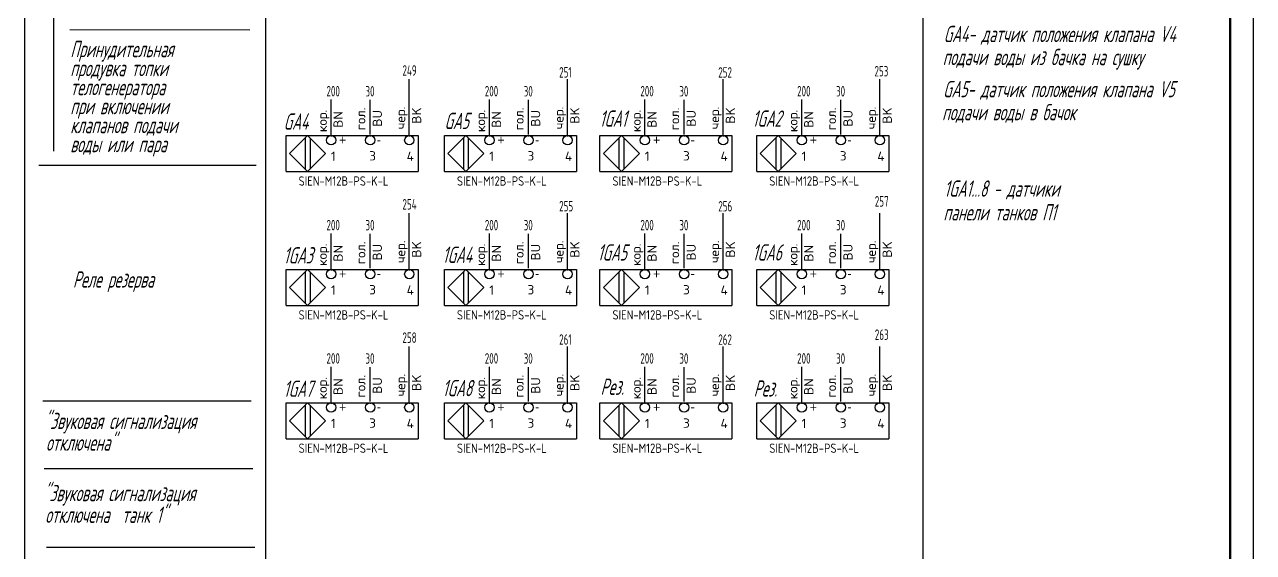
# Model space of a CAD drawing. Header units: millimetres. Extents: x 14016 to 19364, y 4274 to 5404.
# Drawn here: x 17319.6 to 17583.6, y 4571 to 4684.5 of the extents above; entities that cross this region are included whole.
import ezdxf

# ---------------------------------------------------------------- set-up
doc = ezdxf.new("R2010")
doc.units = ezdxf.units.MM
doc.header["$LTSCALE"] = 15
doc.linetypes.add('DOT', pattern=[0.25, 0, -0.25])
doc.layers.add('0.35 TEXT', color=7, linetype='Continuous', lineweight=35)
doc.layers.add('LWT 0.6', color=7, linetype='Continuous', lineweight=50)
doc.styles.add('33', font='gost.shx', dxfattribs={"width": 0.7, "oblique": 15, "height": 3.5})
doc.styles.add('34', font='gost.shx', dxfattribs={"width": 0.8, "oblique": 15, "height": 3.5})
doc.styles.add('OPIS', font='TXT.SHX', dxfattribs={"height": 1.5})
doc.styles.add('OPSI', font='ISI-ROMANS_PL.SHX', dxfattribs={"height": 1.5})

msp = doc.modelspace()

# ---------------------------------------------------------------- linework, layer by layer
for p, q in [((17583.63, 4273.56, -0.04), (17583.63, 4867.56, -0.04)), ((17319.55, 4854.37, -0.04), (17319.55, 4281.57, -0.04)), ((17371.31, 4854.37, -0.04), (17371.31, 4281.57, -0.04)), ((17512.56, 4854.37, -0.04), (17512.56, 4311.58, -0.04)), ((17325.76, 4791.54, -0.04), (17325.76, 4657.27, -0.04)), ((17329.25, 4683.43, -0.04), (17367.97, 4683.39, -0.04)), ((17436.25, 4660.68, -0.06), (17436.25, 4672.74, -0.06)), ((17469.68, 4660.68, -0.06), (17469.68, 4672.74, -0.06)), ((17503.37, 4660.68, -0.06), (17503.37, 4672.74, -0.06)), ((17385.43, 4660.68, -0.06), (17385.43, 4668.37, -0.06)), ((17393.83, 4660.91, -0.06), (17393.83, 4668.31, -0.06)), ((17419.44, 4660.68, -0.06), (17419.44, 4668.37, -0.06)), ((17427.85, 4660.91, -0.06), (17427.85, 4668.31, -0.06)), ((17452.87, 4660.68, -0.06), (17452.87, 4668.37, -0.06)), ((17461.28, 4660.91, -0.06), (17461.28, 4668.31, -0.06)), ((17486.57, 4660.68, -0.06), (17486.57, 4668.37, -0.06)), ((17494.97, 4660.91, -0.06), (17494.97, 4668.31, -0.06)), ((17375.76, 4660.65, -0.06), (17404.11, 4660.65, -0.06)), ((17375.76, 4652.91, -0.06), (17375.76, 4660.65, -0.06)), ((17380.36, 4660.65, -0.06), (17376.49, 4656.78, -0.06)), ((17379.83, 4660.12, -0.06), (17379.83, 4653.45, -0.06)), ((17380.36, 4660.65, -0.06), (17384.23, 4656.78, -0.06)), ((17380.89, 4660.12, -0.06), (17380.89, 4653.45, -0.06)), ((17385.43, 4660.65, -0.06), (17385.43, 4660.42, -0.06)), ((17393.83, 4660.65, -0.06), (17393.83, 4660.42, -0.06)), ((17402.23, 4660.65, -0.06), (17402.23, 4660.42, -0.06)), ((17404.11, 4660.65, -0.06), (17404.11, 4652.91, -0.06)), ((17409.77, 4660.65, -0.06), (17438.13, 4660.65, -0.06)), ((17409.77, 4652.91, -0.06), (17409.77, 4660.65, -0.06)), ((17414.38, 4660.65, -0.06), (17410.51, 4656.78, -0.06)), ((17413.85, 4660.12, -0.06), (17413.85, 4653.45, -0.06)), ((17414.38, 4660.65, -0.06), (17418.25, 4656.78, -0.06)), ((17414.91, 4660.12, -0.06), (17414.91, 4653.45, -0.06)), ((17419.44, 4660.65, -0.06), (17419.44, 4660.42, -0.06)), ((17427.85, 4660.65, -0.06), (17427.85, 4660.42, -0.06)), ((17436.25, 4660.65, -0.06), (17436.25, 4660.42, -0.06)), ((17438.13, 4660.65, -0.06), (17438.13, 4652.91, -0.06)), ((17443.2, 4660.65, -0.06), (17471.56, 4660.65, -0.06)), ((17443.2, 4652.91, -0.06), (17443.2, 4660.65, -0.06)), ((17447.81, 4660.65, -0.06), (17443.94, 4656.78, -0.06)), ((17447.28, 4660.12, -0.06), (17447.28, 4653.45, -0.06)), ((17447.81, 4660.65, -0.06), (17451.68, 4656.78, -0.06)), ((17448.34, 4660.12, -0.06), (17448.34, 4653.45, -0.06)), ((17452.87, 4660.65, -0.06), (17452.87, 4660.42, -0.06)), ((17461.28, 4660.65, -0.06), (17461.28, 4660.42, -0.06)), ((17469.68, 4660.65, -0.06), (17469.68, 4660.42, -0.06)), ((17471.56, 4660.65, -0.06), (17471.56, 4652.91, -0.06)), ((17476.9, 4660.65, -0.06), (17505.25, 4660.65, -0.06)), ((17476.9, 4652.91, -0.06), (17476.9, 4660.65, -0.06)), ((17481.5, 4660.65, -0.06), (17477.64, 4656.78, -0.06)), ((17480.97, 4660.12, -0.06), (17480.97, 4653.45, -0.06)), ((17481.5, 4660.65, -0.06), (17485.37, 4656.78, -0.06)), ((17482.04, 4660.12, -0.06), (17482.04, 4653.45, -0.06)), ((17486.57, 4660.65, -0.06), (17486.57, 4660.42, -0.06)), ((17494.97, 4660.65, -0.06), (17494.97, 4660.42, -0.06)), ((17503.37, 4660.65, -0.06), (17503.37, 4660.42, -0.06)), ((17505.25, 4660.65, -0.06), (17505.25, 4652.91, -0.06)), ((17376.49, 4656.78, -0.06), (17380.36, 4652.91, -0.06)), ((17384.23, 4656.78, -0.06), (17380.36, 4652.91, -0.06)), ((17410.51, 4656.78, -0.06), (17414.38, 4652.91, -0.06)), ((17418.25, 4656.78, -0.06), (17414.38, 4652.91, -0.06)), ((17443.94, 4656.78, -0.06), (17447.81, 4652.91, -0.06)), ((17451.68, 4656.78, -0.06), (17447.81, 4652.91, -0.06)), ((17477.64, 4656.78, -0.06), (17481.5, 4652.91, -0.06)), ((17485.37, 4656.78, -0.06), (17481.5, 4652.91, -0.06)), ((17322.62, 4654.26, -0.04), (17369.3, 4654.26, -0.04)), ((17375.76, 4652.91, -0.06), (17404.11, 4652.91, -0.06)), ((17409.77, 4652.91, -0.06), (17438.13, 4652.91, -0.06)), ((17443.2, 4652.91, -0.06), (17471.56, 4652.91, -0.06)), ((17476.9, 4652.91, -0.06), (17505.25, 4652.91, -0.06)), ((17402.23, 4631.91, -0.06), (17402.23, 4643.96, -0.06)), ((17436.25, 4631.91, -0.06), (17436.25, 4643.96, -0.06)), ((17469.68, 4631.91, -0.06), (17469.68, 4643.96, -0.06)), ((17503.37, 4631.91, -0.06), (17503.37, 4643.96, -0.06)), ((17385.43, 4631.91, -0.06), (17385.43, 4639.59, -0.06)), ((17393.83, 4632.14, -0.06), (17393.83, 4639.54, -0.06)), ((17419.44, 4631.91, -0.06), (17419.44, 4639.59, -0.06)), ((17427.85, 4632.14, -0.06), (17427.85, 4639.54, -0.06)), ((17452.87, 4631.91, -0.06), (17452.87, 4639.59, -0.06)), ((17461.28, 4632.14, -0.06), (17461.28, 4639.54, -0.06)), ((17486.57, 4631.91, -0.06), (17486.57, 4639.59, -0.06)), ((17494.97, 4632.14, -0.06), (17494.97, 4639.54, -0.06)), ((17375.76, 4631.88, -0.06), (17404.11, 4631.88, -0.06)), ((17375.76, 4624.14, -0.06), (17375.76, 4631.88, -0.06)), ((17380.36, 4631.88, -0.06), (17376.49, 4628.01, -0.06)), ((17379.83, 4631.34, -0.06), (17379.83, 4624.67, -0.06)), ((17380.36, 4631.88, -0.06), (17384.23, 4628.01, -0.06)), ((17380.89, 4631.34, -0.06), (17380.89, 4624.67, -0.06)), ((17385.43, 4631.88, -0.06), (17385.43, 4631.65, -0.06)), ((17393.83, 4631.88, -0.06), (17393.83, 4631.65, -0.06)), ((17402.23, 4631.88, -0.06), (17402.23, 4631.65, -0.06)), ((17404.11, 4631.88, -0.06), (17404.11, 4624.14, -0.06)), ((17409.77, 4631.88, -0.06), (17438.13, 4631.88, -0.06)), ((17409.77, 4624.14, -0.06), (17409.77, 4631.88, -0.06)), ((17414.38, 4631.88, -0.06), (17410.51, 4628.01, -0.06)), ((17413.85, 4631.34, -0.06), (17413.85, 4624.67, -0.06)), ((17414.38, 4631.88, -0.06), (17418.25, 4628.01, -0.06)), ((17414.91, 4631.34, -0.06), (17414.91, 4624.67, -0.06)), ((17419.44, 4631.88, -0.06), (17419.44, 4631.65, -0.06)), ((17427.85, 4631.88, -0.06), (17427.85, 4631.65, -0.06)), ((17436.25, 4631.88, -0.06), (17436.25, 4631.65, -0.06)), ((17438.13, 4631.88, -0.06), (17438.13, 4624.14, -0.06)), ((17443.2, 4631.88, -0.06), (17471.56, 4631.88, -0.06)), ((17443.2, 4624.14, -0.06), (17443.2, 4631.88, -0.06)), ((17447.81, 4631.88, -0.06), (17443.94, 4628.01, -0.06)), ((17447.28, 4631.34, -0.06), (17447.28, 4624.67, -0.06)), ((17447.81, 4631.88, -0.06), (17451.68, 4628.01, -0.06)), ((17448.34, 4631.34, -0.06), (17448.34, 4624.67, -0.06)), ((17452.87, 4631.88, -0.06), (17452.87, 4631.65, -0.06)), ((17461.28, 4631.88, -0.06), (17461.28, 4631.65, -0.06)), ((17469.68, 4631.88, -0.06), (17469.68, 4631.65, -0.06)), ((17471.56, 4631.88, -0.06), (17471.56, 4624.14, -0.06)), ((17476.9, 4631.88, -0.06), (17505.25, 4631.88, -0.06)), ((17476.9, 4624.14, -0.06), (17476.9, 4631.88, -0.06)), ((17481.5, 4631.88, -0.06), (17477.64, 4628.01, -0.06)), ((17480.97, 4631.34, -0.06), (17480.97, 4624.67, -0.06)), ((17481.5, 4631.88, -0.06), (17485.37, 4628.01, -0.06)), ((17482.04, 4631.34, -0.06), (17482.04, 4624.67, -0.06)), ((17486.57, 4631.88, -0.06), (17486.57, 4631.65, -0.06)), ((17494.97, 4631.88, -0.06), (17494.97, 4631.65, -0.06)), ((17503.37, 4631.88, -0.06), (17503.37, 4631.65, -0.06)), ((17505.25, 4631.88, -0.06), (17505.25, 4624.14, -0.06)), ((17376.49, 4628.01, -0.06), (17380.36, 4624.14, -0.06)), ((17384.23, 4628.01, -0.06), (17380.36, 4624.14, -0.06)), ((17410.51, 4628.01, -0.06), (17414.38, 4624.14, -0.06)), ((17418.25, 4628.01, -0.06), (17414.38, 4624.14, -0.06)), ((17443.94, 4628.01, -0.06), (17447.81, 4624.14, -0.06)), ((17451.68, 4628.01, -0.06), (17447.81, 4624.14, -0.06)), ((17477.64, 4628.01, -0.06), (17481.5, 4624.14, -0.06)), ((17485.37, 4628.01, -0.06), (17481.5, 4624.14, -0.06)), ((17375.76, 4624.14, -0.06), (17404.11, 4624.14, -0.06)), ((17409.77, 4624.14, -0.06), (17438.13, 4624.14, -0.06)), ((17443.2, 4624.14, -0.06), (17471.56, 4624.14, -0.06)), ((17476.9, 4624.14, -0.06), (17505.25, 4624.14, -0.06)), ((17402.23, 4603.25, -0.06), (17402.23, 4615.31, -0.06)), ((17436.25, 4603.25, -0.06), (17436.25, 4615.31, -0.06)), ((17469.68, 4603.25, -0.06), (17469.68, 4615.31, -0.06)), ((17503.37, 4603.25, -0.06), (17503.37, 4615.31, -0.06)), ((17385.43, 4603.25, -0.06), (17385.43, 4610.93, -0.06)), ((17393.83, 4603.48, -0.06), (17393.83, 4610.88, -0.06)), ((17419.44, 4603.25, -0.06), (17419.44, 4610.93, -0.06)), ((17427.85, 4603.48, -0.06), (17427.85, 4610.88, -0.06)), ((17452.87, 4603.25, -0.06), (17452.87, 4610.93, -0.06)), ((17461.28, 4603.48, -0.06), (17461.28, 4610.88, -0.06)), ((17486.57, 4603.25, -0.06), (17486.57, 4610.93, -0.06)), ((17494.97, 4603.48, -0.06), (17494.97, 4610.88, -0.06)), ((17323.45, 4603.63, -0.04), (17368.27, 4603.63, -0.04)), ((17375.76, 4603.22, -0.06), (17404.11, 4603.22, -0.06)), ((17375.76, 4595.48, -0.06), (17375.76, 4603.22, -0.06)), ((17380.36, 4603.22, -0.06), (17376.49, 4599.35, -0.06)), ((17380.36, 4603.22, -0.06), (17384.23, 4599.35, -0.06)), ((17385.43, 4603.22, -0.06), (17385.43, 4602.99, -0.06)), ((17393.83, 4603.22, -0.06), (17393.83, 4602.99, -0.06)), ((17402.23, 4603.22, -0.06), (17402.23, 4602.99, -0.06)), ((17404.11, 4603.22, -0.06), (17404.11, 4595.48, -0.06)), ((17409.77, 4603.22, -0.06), (17438.13, 4603.22, -0.06)), ((17409.77, 4595.48, -0.06), (17409.77, 4603.22, -0.06)), ((17414.38, 4603.22, -0.06), (17410.51, 4599.35, -0.06)), ((17414.38, 4603.22, -0.06), (17418.25, 4599.35, -0.06)), ((17419.44, 4603.22, -0.06), (17419.44, 4602.99, -0.06)), ((17427.85, 4603.22, -0.06), (17427.85, 4602.99, -0.06)), ((17436.25, 4603.22, -0.06), (17436.25, 4602.99, -0.06)), ((17438.13, 4603.22, -0.06), (17438.13, 4595.48, -0.06)), ((17443.2, 4603.22, -0.06), (17471.56, 4603.22, -0.06)), ((17443.2, 4595.48, -0.06), (17443.2, 4603.22, -0.06)), ((17447.81, 4603.22, -0.06), (17443.94, 4599.35, -0.06)), ((17447.81, 4603.22, -0.06), (17451.68, 4599.35, -0.06)), ((17452.87, 4603.22, -0.06), (17452.87, 4602.99, -0.06)), ((17461.28, 4603.22, -0.06), (17461.28, 4602.99, -0.06)), ((17469.68, 4603.22, -0.06), (17469.68, 4602.99, -0.06)), ((17471.56, 4603.22, -0.06), (17471.56, 4595.48, -0.06)), ((17476.9, 4603.22, -0.06), (17505.25, 4603.22, -0.06)), ((17476.9, 4595.48, -0.06), (17476.9, 4603.22, -0.06)), ((17481.5, 4603.22, -0.06), (17477.64, 4599.35, -0.06)), ((17481.5, 4603.22, -0.06), (17485.37, 4599.35, -0.06)), ((17486.57, 4603.22, -0.06), (17486.57, 4602.99, -0.06)), ((17494.97, 4603.22, -0.06), (17494.97, 4602.99, -0.06)), ((17503.37, 4603.22, -0.06), (17503.37, 4602.99, -0.06)), ((17505.25, 4603.22, -0.06), (17505.25, 4595.48, -0.06)), ((17379.83, 4602.69, -0.06), (17379.83, 4596.01, -0.06)), ((17380.89, 4602.69, -0.06), (17380.89, 4596.01, -0.06)), ((17413.85, 4602.69, -0.06), (17413.85, 4596.01, -0.06)), ((17414.91, 4602.69, -0.06), (17414.91, 4596.01, -0.06)), ((17447.28, 4602.69, -0.06), (17447.28, 4596.01, -0.06)), ((17448.34, 4602.69, -0.06), (17448.34, 4596.01, -0.06)), ((17480.97, 4602.69, -0.06), (17480.97, 4596.01, -0.06)), ((17482.04, 4602.69, -0.06), (17482.04, 4596.01, -0.06)), ((17376.49, 4599.35, -0.06), (17380.36, 4595.48, -0.06)), ((17384.23, 4599.35, -0.06), (17380.36, 4595.48, -0.06)), ((17410.51, 4599.35, -0.06), (17414.38, 4595.48, -0.06)), ((17418.25, 4599.35, -0.06), (17414.38, 4595.48, -0.06)), ((17443.94, 4599.35, -0.06), (17447.81, 4595.48, -0.06)), ((17451.68, 4599.35, -0.06), (17447.81, 4595.48, -0.06)), ((17477.64, 4599.35, -0.06), (17481.5, 4595.48, -0.06)), ((17485.37, 4599.35, -0.06), (17481.5, 4595.48, -0.06)), ((17375.76, 4595.48, -0.06), (17404.11, 4595.48, -0.06)), ((17409.77, 4595.48, -0.06), (17438.13, 4595.48, -0.06)), ((17443.2, 4595.48, -0.06), (17471.56, 4595.48, -0.06)), ((17476.9, 4595.48, -0.06), (17505.25, 4595.48, -0.06)), ((17323.77, 4589.07, -0.04), (17368.58, 4589.07, -0.04)), ((17324.24, 4572.17, -0.04), (17369.05, 4572.17, -0.04))]:
    msp.add_line(p, q)
at = {"color": 1}
msp.add_line((17402.23, 4660.68, -0.06), (17402.23, 4672.74, -0.06), dxfattribs=at)
for centre in [(17385.43, 4659.65, -0.06), (17393.83, 4659.65, -0.06), (17402.23, 4659.65, -0.06), (17419.44, 4659.65, -0.06), (17427.85, 4659.65, -0.06), (17436.25, 4659.65, -0.06), (17452.87, 4659.65, -0.06), (17461.28, 4659.65, -0.06), (17469.68, 4659.65, -0.06), (17486.57, 4659.65, -0.06), (17494.97, 4659.65, -0.06), (17503.37, 4659.65, -0.06), (17385.43, 4630.88, -0.06), (17393.83, 4630.88, -0.06), (17402.23, 4630.88, -0.06), (17419.44, 4630.88, -0.06), (17427.85, 4630.88, -0.06), (17436.25, 4630.88, -0.06), (17452.87, 4630.88, -0.06), (17461.28, 4630.88, -0.06), (17469.68, 4630.88, -0.06), (17486.57, 4630.88, -0.06), (17494.97, 4630.88, -0.06), (17503.37, 4630.88, -0.06), (17385.43, 4602.22, -0.06), (17393.83, 4602.22, -0.06), (17402.23, 4602.22, -0.06), (17419.44, 4602.22, -0.06), (17427.85, 4602.22, -0.06), (17436.25, 4602.22, -0.06), (17452.87, 4602.22, -0.06), (17461.28, 4602.22, -0.06), (17469.68, 4602.22, -0.06), (17486.57, 4602.22, -0.06), (17494.97, 4602.22, -0.06), (17503.37, 4602.22, -0.06)]:
    msp.add_circle(centre, 1)
at = {"layer": 'LWT 0.6'}
msp.add_line((17578.63, 4862.56, -0.04), (17578.63, 4278.56, -0.04), dxfattribs=at)

# ---------------------------------------------------------------- texts
at = {"char_height": 2, "width": 19.057, "attachment_point": 1, "rotation": 90, "style": 'OPIS'}
for s, insert in [('гол.', (17390.78, 4661.78, -0.06)), ('чер.', (17399.35, 4662.01, -0.06)), ('BK', (17402.79, 4663.19, -0.06)), ('гол.', (17424.79, 4661.78, -0.06)), ('чер.', (17433.37, 4662.01, -0.06)), ('BK', (17436.8, 4663.19, -0.06)), ('гол.', (17458.22, 4661.78, -0.06)), ('чер.', (17466.8, 4662.01, -0.06)), ('BK', (17470.23, 4663.19, -0.06)), ('гол.', (17491.92, 4661.78, -0.06)), ('чер.', (17500.49, 4662.01, -0.06)), ('BK', (17503.93, 4663.19, -0.06)), ('кор.', (17382.52, 4661.39, -0.06)), ('BN', (17385.93, 4662.31, -0.06)), ('BU', (17394.36, 4662.56, -0.06)), ('кор.', (17416.54, 4661.39, -0.06)), ('BN', (17419.95, 4662.31, -0.06)), ('BU', (17428.37, 4662.56, -0.06)), ('кор.', (17449.97, 4661.39, -0.06)), ('BN', (17453.38, 4662.31, -0.06)), ('BU', (17461.8, 4662.56, -0.06)), ('кор.', (17483.66, 4661.39, -0.06)), ('BN', (17487.07, 4662.31, -0.06)), ('BU', (17495.5, 4662.56, -0.06)), ('гол.', (17390.78, 4633.01, -0.06)), ('чер.', (17399.35, 4633.24, -0.06)), ('BK', (17402.79, 4634.41, -0.06)), ('гол.', (17424.79, 4633.01, -0.06)), ('чер.', (17433.37, 4633.24, -0.06)), ('BK', (17436.8, 4634.41, -0.06)), ('гол.', (17458.22, 4633.01, -0.06)), ('чер.', (17466.8, 4633.24, -0.06)), ('BK', (17470.23, 4634.41, -0.06)), ('гол.', (17491.92, 4633.01, -0.06)), ('чер.', (17500.49, 4633.24, -0.06)), ('BK', (17503.93, 4634.41, -0.06)), ('кор.', (17382.52, 4632.61, -0.06)), ('BN', (17385.93, 4633.54, -0.06)), ('BU', (17394.36, 4633.79, -0.06)), ('кор.', (17416.54, 4632.61, -0.06)), ('BN', (17419.95, 4633.54, -0.06)), ('BU', (17428.37, 4633.79, -0.06)), ('кор.', (17449.97, 4632.61, -0.06)), ('BN', (17453.38, 4633.54, -0.06)), ('BU', (17461.8, 4633.79, -0.06)), ('кор.', (17483.66, 4632.61, -0.06)), ('BN', (17487.07, 4633.54, -0.06)), ('BU', (17495.5, 4633.79, -0.06)), ('кор.', (17382.52, 4603.95, -0.06)), ('BN', (17385.93, 4604.88, -0.06)), ('гол.', (17390.78, 4604.35, -0.06)), ('BU', (17394.36, 4605.13, -0.06)), ('чер.', (17399.35, 4604.58, -0.06)), ('BK', (17402.79, 4605.75, -0.06)), ('кор.', (17416.54, 4603.95, -0.06)), ('BN', (17419.95, 4604.88, -0.06)), ('гол.', (17424.79, 4604.35, -0.06)), ('BU', (17428.37, 4605.13, -0.06)), ('чер.', (17433.37, 4604.58, -0.06)), ('BK', (17436.8, 4605.75, -0.06)), ('кор.', (17449.97, 4603.95, -0.06)), ('BN', (17453.38, 4604.88, -0.06)), ('гол.', (17458.22, 4604.35, -0.06)), ('BU', (17461.8, 4605.13, -0.06)), ('чер.', (17466.8, 4604.58, -0.06)), ('BK', (17470.23, 4605.75, -0.06)), ('кор.', (17483.66, 4603.95, -0.06)), ('BN', (17487.07, 4604.88, -0.06)), ('гол.', (17491.92, 4604.35, -0.06)), ('BU', (17495.5, 4605.13, -0.06)), ('чер.', (17500.49, 4604.58, -0.06)), ('BK', (17503.93, 4605.75, -0.06))]:
    msp.add_mtext(s, dxfattribs=dict(at, insert=insert))
at = {"linetype": 'DOT', "char_height": 2, "width": 1.7, "attachment_point": 1, "style": 'OPSI'}
for s, insert in [('+', (17387.13, 4660.71, -0.06)), ('-', (17395.23, 4660.77, -0.06)), ('+', (17421.15, 4660.71, -0.06)), ('-', (17429.25, 4660.77, -0.06)), ('+', (17454.58, 4660.71, -0.06)), ('-', (17462.68, 4660.77, -0.06)), ('+', (17488.27, 4660.71, -0.06)), ('-', (17496.38, 4660.77, -0.06)), ('+', (17387.13, 4631.93, -0.06)), ('-', (17395.23, 4631.99, -0.06)), ('+', (17421.15, 4631.93, -0.06)), ('-', (17429.25, 4631.99, -0.06)), ('+', (17454.58, 4631.93, -0.06)), ('-', (17462.68, 4631.99, -0.06)), ('+', (17488.27, 4631.93, -0.06)), ('-', (17496.38, 4631.99, -0.06)), ('+', (17387.13, 4603.27, -0.06)), ('+', (17421.15, 4603.27, -0.06)), ('+', (17454.58, 4603.27, -0.06)), ('+', (17488.27, 4603.27, -0.06)), ('-', (17395.23, 4603.33, -0.06)), ('-', (17429.25, 4603.33, -0.06)), ('-', (17462.68, 4603.33, -0.06)), ('-', (17496.38, 4603.33, -0.06))]:
    msp.add_mtext(s, dxfattribs=dict(at, insert=insert))
at = {"char_height": 2, "width": 19.057, "attachment_point": 1, "style": 'OPIS'}
for insert in [(17378.44, 4651.88, -0.06), (17412.46, 4651.88, -0.06), (17445.89, 4651.88, -0.06), (17479.58, 4651.88, -0.06), (17378.44, 4623.11, -0.06), (17412.46, 4623.11, -0.06), (17445.89, 4623.11, -0.06), (17479.58, 4623.11, -0.06), (17378.44, 4594.45, -0.06), (17412.46, 4594.45, -0.06), (17445.89, 4594.45, -0.06), (17479.58, 4594.45, -0.06)]:
    msp.add_mtext('{\\W0.8;SIEN-M12B-PS-K-L}', dxfattribs=dict(at, insert=insert))
at = {"style": 'OPIS', "flags": 4}
for tag, p in [('1', (17385.37, 4655.2, -0.06)), ('3', (17393.6, 4655.29, -0.06)), ('4', (17401.66, 4655.2, -0.06)), ('1', (17419.39, 4655.2, -0.06)), ('3', (17427.62, 4655.29, -0.06)), ('4', (17435.67, 4655.2, -0.06)), ('1', (17452.82, 4655.2, -0.06)), ('3', (17461.05, 4655.29, -0.06)), ('4', (17469.1, 4655.2, -0.06)), ('1', (17486.52, 4655.2, -0.06)), ('3', (17494.74, 4655.29, -0.06)), ('4', (17502.8, 4655.2, -0.06)), ('1', (17385.37, 4626.43, -0.06)), ('3', (17393.6, 4626.51, -0.06)), ('4', (17401.66, 4626.43, -0.06)), ('1', (17419.39, 4626.43, -0.06)), ('3', (17427.62, 4626.51, -0.06)), ('4', (17435.67, 4626.43, -0.06)), ('1', (17452.82, 4626.43, -0.06)), ('3', (17461.05, 4626.51, -0.06)), ('4', (17469.1, 4626.43, -0.06)), ('1', (17486.52, 4626.43, -0.06)), ('3', (17494.74, 4626.51, -0.06)), ('4', (17502.8, 4626.43, -0.06)), ('1', (17385.37, 4597.77, -0.06)), ('3', (17393.6, 4597.85, -0.06)), ('4', (17401.66, 4597.77, -0.06)), ('1', (17419.39, 4597.77, -0.06)), ('3', (17427.62, 4597.85, -0.06)), ('4', (17435.67, 4597.77, -0.06)), ('1', (17452.82, 4597.77, -0.06)), ('3', (17461.05, 4597.85, -0.06)), ('4', (17469.1, 4597.77, -0.06)), ('1', (17486.52, 4597.77, -0.06)), ('3', (17494.74, 4597.85, -0.06)), ('4', (17502.8, 4597.77, -0.06))]:
    msp.add_attdef(tag, p, 'Z', height=2, dxfattribs=at)
at = {"layer": '0.35 TEXT', "style": '34', "oblique": 15, "width": 0.75}
for s, p in [('GA4- датчик положения клапана V4', (17517.06, 4680.73, -0.06)), ('Принудительная ', (17329.38, 4677.49, -0.04)), ('подачи воды из бачка на сушку', (17516.86, 4675.78, -0.06)), ('продувка топки', (17329.38, 4673.4, -0.04)), ('телогенератора', (17329.38, 4669.32, -0.04)), ('GA5- датчик положения клапана V5', (17516.94, 4668.88, -0.06)), ('при включении ', (17329.38, 4665.23, -0.04)), ('подачи воды в бачок', (17516.73, 4663.93, -0.06)), ('GA4', (17375.22, 4661.92, -0.06)), ('GA5', (17409.79, 4662.05, -0.06)), ('1GA1', (17443.09, 4662.55, -0.06)), ('1GA2', (17475.96, 4662.55, -0.06)), ('клапанов подачи', (17329.38, 4661.15, -0.04)), ('воды или пара', (17329.38, 4657.07, -0.04)), ('1GA1...8 - датчики ', (17517.17, 4647.5, -0.06)), ('панели танков П1', (17517.01, 4642.4, -0.06)), ('1GA5', (17442.68, 4633.78, -0.06)), ('1GA6', (17475.96, 4633.78, -0.06)), ('1GA3', (17375.22, 4633.15, -0.06)), ('1GA4', (17409.37, 4633.28, -0.06)), ('Реле резерва', (17329.94, 4627.97, -0.04)), ('Рез.', (17443.33, 4604.91, -0.06)), ('1GA7', (17375.22, 4604.49, -0.06)), ('1GA8', (17409.37, 4604.62, -0.06)), ('Рез.', (17476.24, 4604.55, -0.06)), ('"Звуковая сигнализация', (17323.83, 4597.57, -0.04)), ('отключена"', (17324.17, 4592.91, -0.04)), ('"Звуковая сигнализация', (17323.67, 4582.06, -0.04)), ('отключена  танк 1"', (17324.01, 4577.4, -0.04))]:
    msp.add_text(s, height=3.5, dxfattribs=at).set_placement(p)
at = {"layer": '0.35 TEXT', "color": 1, "style": '33', "width": 0.774574}
msp.add_text('249', height=2.25, dxfattribs=at).set_placement((17400.76, 4673.52, -0.06))
at = {"layer": '0.35 TEXT', "style": '33', "width": 0.774574}
for s, p in [('251', (17434.44, 4673.12, -0.06)), ('252', (17468.63, 4673.1, -0.06)), ('253', (17502.2, 4673.35, -0.06)), ('200', (17384.43, 4669.06, -0.06)), ('30', (17392.8, 4669.04, -0.06)), ('200', (17418.45, 4669.06, -0.06)), ('30', (17426.81, 4669.04, -0.06)), ('200', (17451.88, 4669.06, -0.06)), ('30', (17460.25, 4669.04, -0.06)), ('200', (17485.57, 4669.06, -0.06)), ('30', (17493.94, 4669.04, -0.06)), ('254', (17400.76, 4644.75, -0.06)), ('255', (17434.44, 4644.35, -0.06)), ('256', (17468.63, 4644.33, -0.06)), ('257', (17502.27, 4645.39, -0.06)), ('200', (17384.43, 4640.28, -0.06)), ('200', (17418.45, 4640.28, -0.06)), ('200', (17451.88, 4640.28, -0.06)), ('200', (17485.57, 4640.28, -0.06)), ('30', (17392.8, 4640.26, -0.06)), ('30', (17426.81, 4640.26, -0.06)), ('30', (17460.25, 4640.26, -0.06)), ('30', (17493.94, 4640.26, -0.06)), ('263', (17502.27, 4616.73, -0.06)), ('258', (17400.76, 4616.09, -0.06)), ('261', (17434.44, 4615.69, -0.06)), ('262', (17468.63, 4615.67, -0.06)), ('200', (17384.43, 4611.63, -0.06)), ('30', (17392.8, 4611.61, -0.06)), ('200', (17418.45, 4611.63, -0.06)), ('30', (17426.81, 4611.61, -0.06)), ('200', (17451.88, 4611.63, -0.06)), ('30', (17460.25, 4611.61, -0.06)), ('200', (17485.57, 4611.63, -0.06)), ('30', (17493.94, 4611.61, -0.06))]:
    msp.add_text(s, height=2.25, dxfattribs=at).set_placement(p)

doc.saveas('drawing.dxf')
